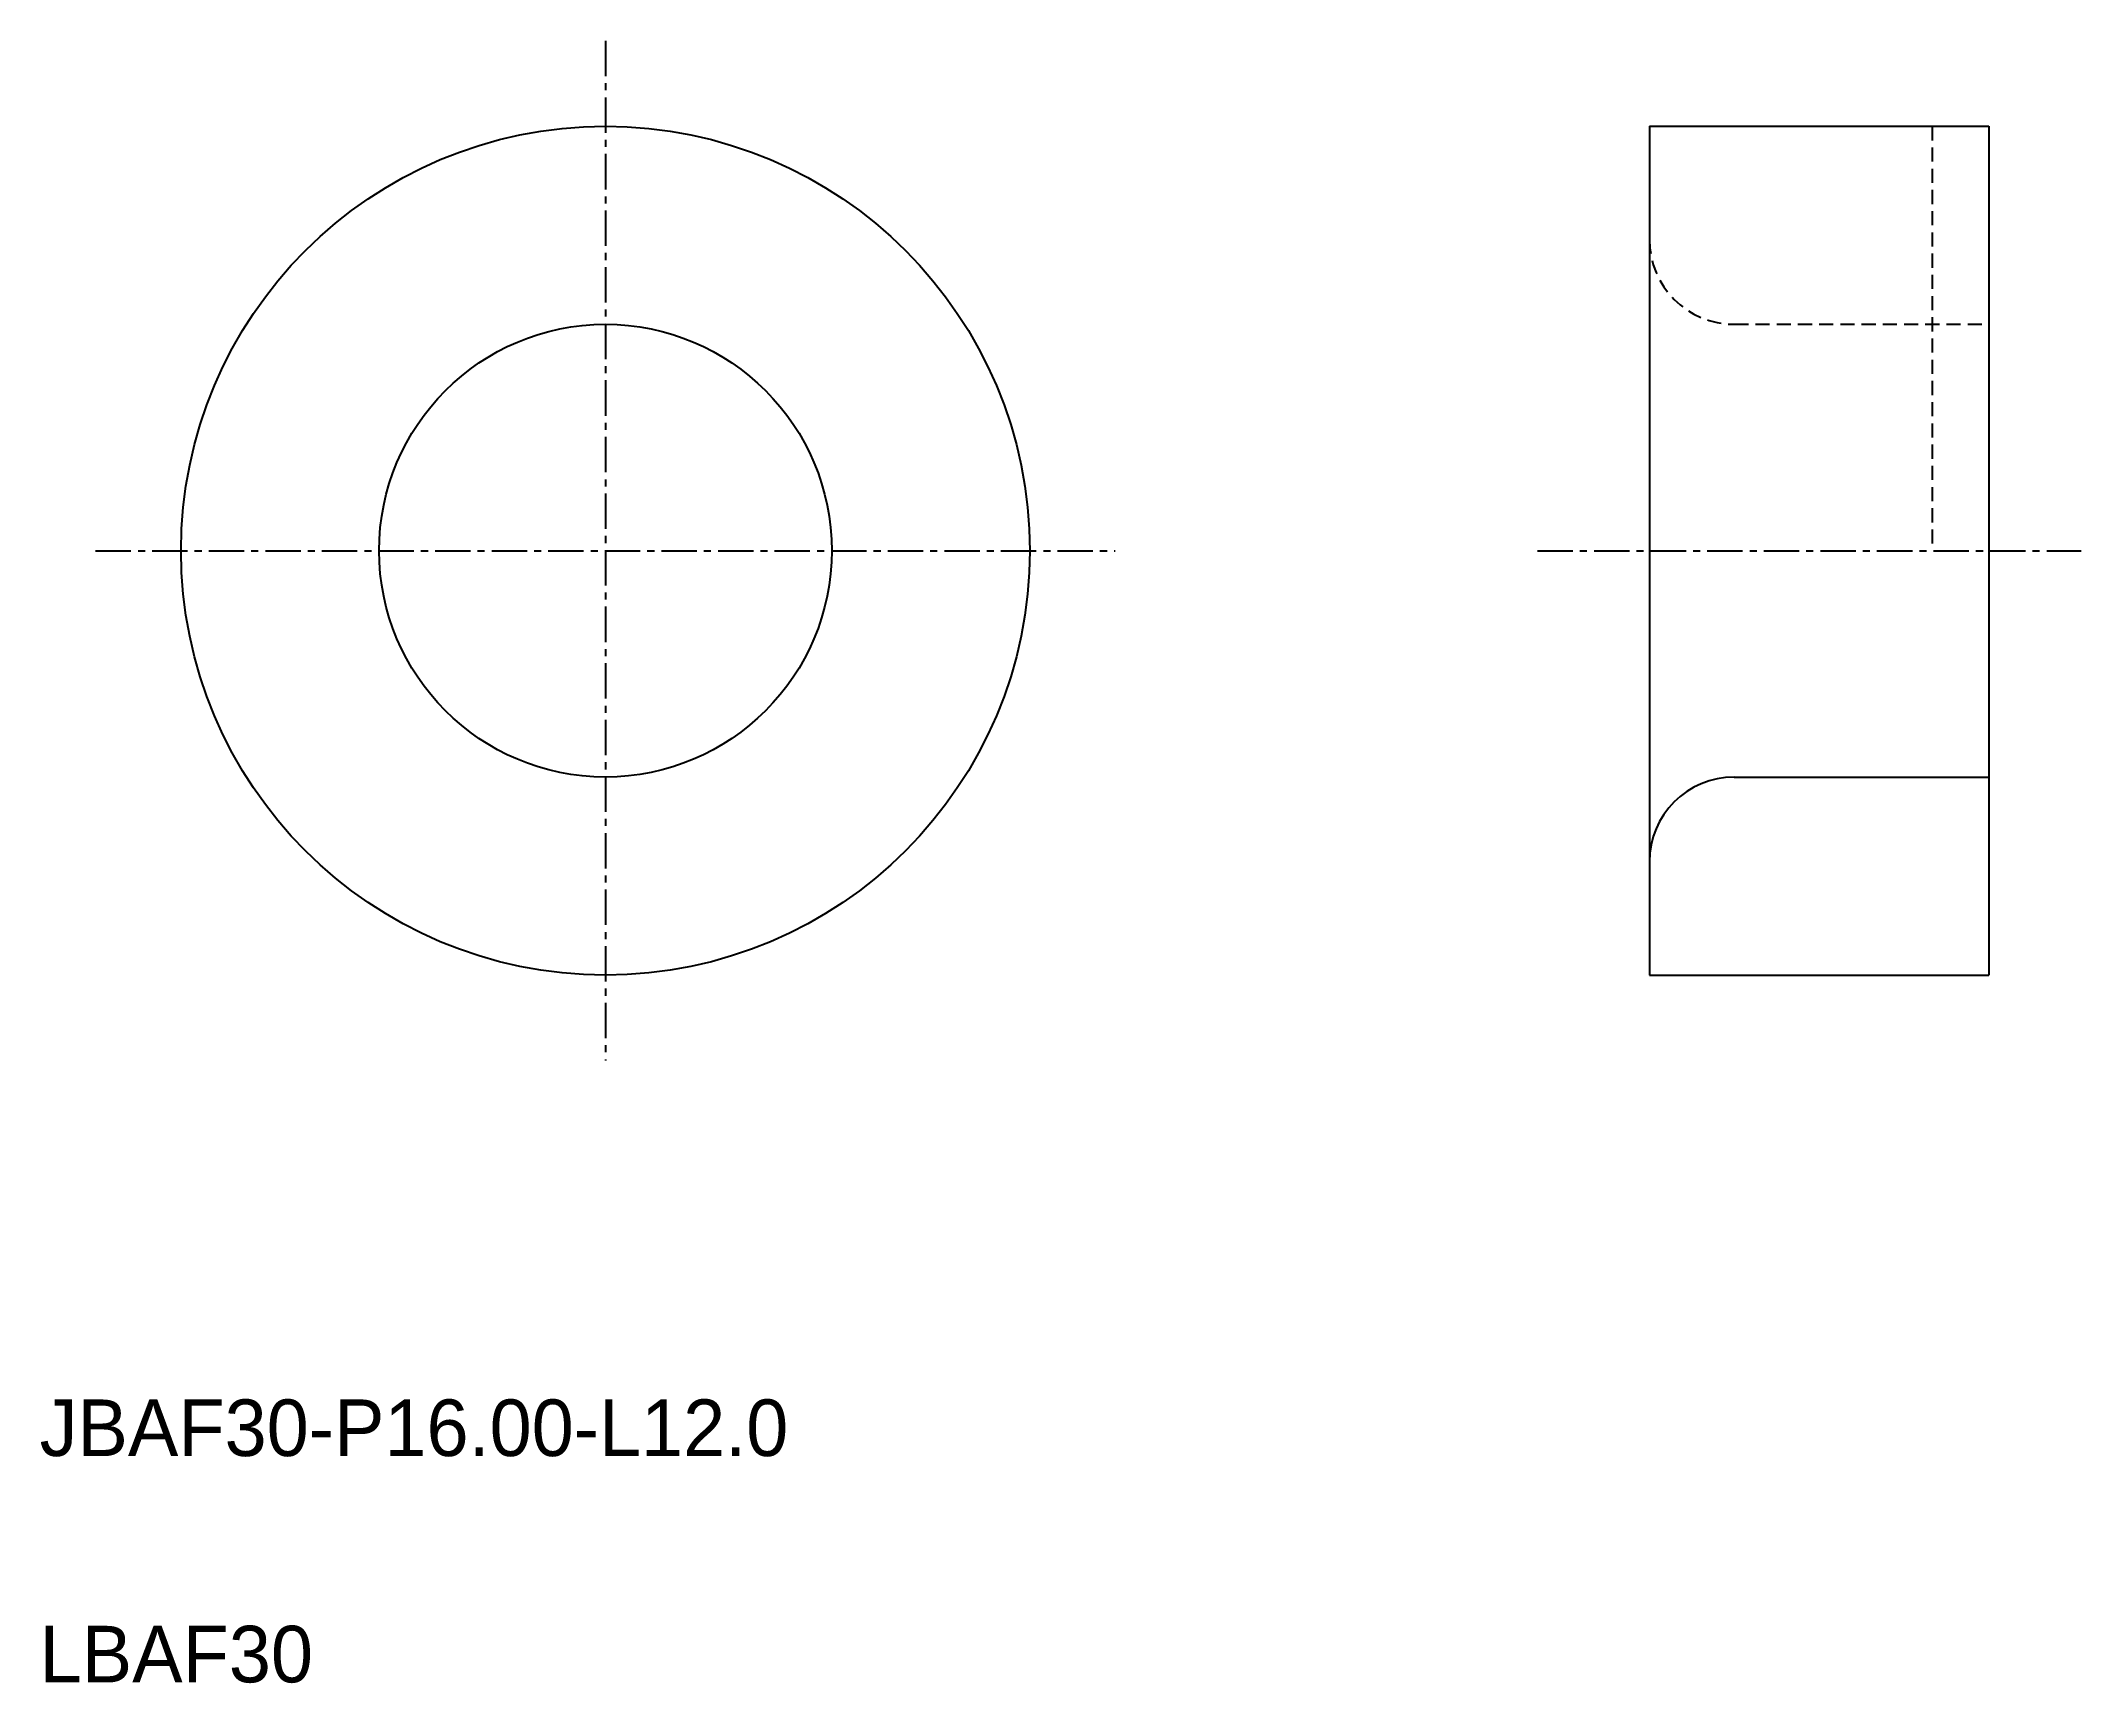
# Model space of a CAD drawing. Extents: x 10 to 82.2, y 10 to 68.
import ezdxf

# ---------------------------------------------------------------- set-up
doc = ezdxf.new("R2010")
doc.units = 0
doc.linetypes.add('CENTER', pattern=[2, 1.25, -0.25, 0.25, -0.25])
doc.linetypes.add('DASHED', pattern=[0.75, 0.5, -0.25])
doc.layers.get('0').update_dxf_attribs({"linetype": 'CONTINUOUS'})
doc.layers.add('CENTER', color=1, linetype='CENTER')

msp = doc.modelspace()

# ---------------------------------------------------------------- linework, layer by layer
at = {"color": 7, "linetype": 'CONTINUOUS'}
for p, q in [((66.901, 65), (66.901, 35)), ((66.901, 65), (78.901, 65)), ((78.901, 65), (78.901, 35)), ((69.901, 42), (78.901, 42)), ((66.901, 35), (78.901, 35))]:
    msp.add_line(p, q, dxfattribs=at)
at = {"color": 3, "linetype": 'DASHED'}
for p, q in [((76.901, 65), (76.901, 50)), ((69.901, 58), (78.901, 58))]:
    msp.add_line(p, q, dxfattribs=at)
at = {"color": 7, "linetype": 'CONTINUOUS'}
for radius in [15, 8]:
    msp.add_circle((30, 50), radius, dxfattribs=at)
at = {"color": 3, "linetype": 'DASHED'}
msp.add_arc((69.901, 61), 3, 180, 270, dxfattribs=at)
at = {"color": 7, "linetype": 'CONTINUOUS'}
msp.add_arc((69.901, 39), 3, 90, 180, dxfattribs=at)
at = {"layer": 'CENTER', "color": 1, "linetype": 'CENTER'}
for p, q in [((30, 68.021), (30, 31.979)), ((11.979, 50), (48.021, 50)), ((62.945, 50), (82.163, 50))]:
    msp.add_line(p, q, dxfattribs=at)

# ---------------------------------------------------------------- texts
at = {"color": 7, "linetype": 'CONTINUOUS'}
for s, p in [('JBAF30-P16.00-L12.0', (10, 18)), ('LBAF30', (10, 10))]:
    msp.add_text(s, height=2, dxfattribs=at).set_placement(p)

doc.saveas('drawing.dxf')
